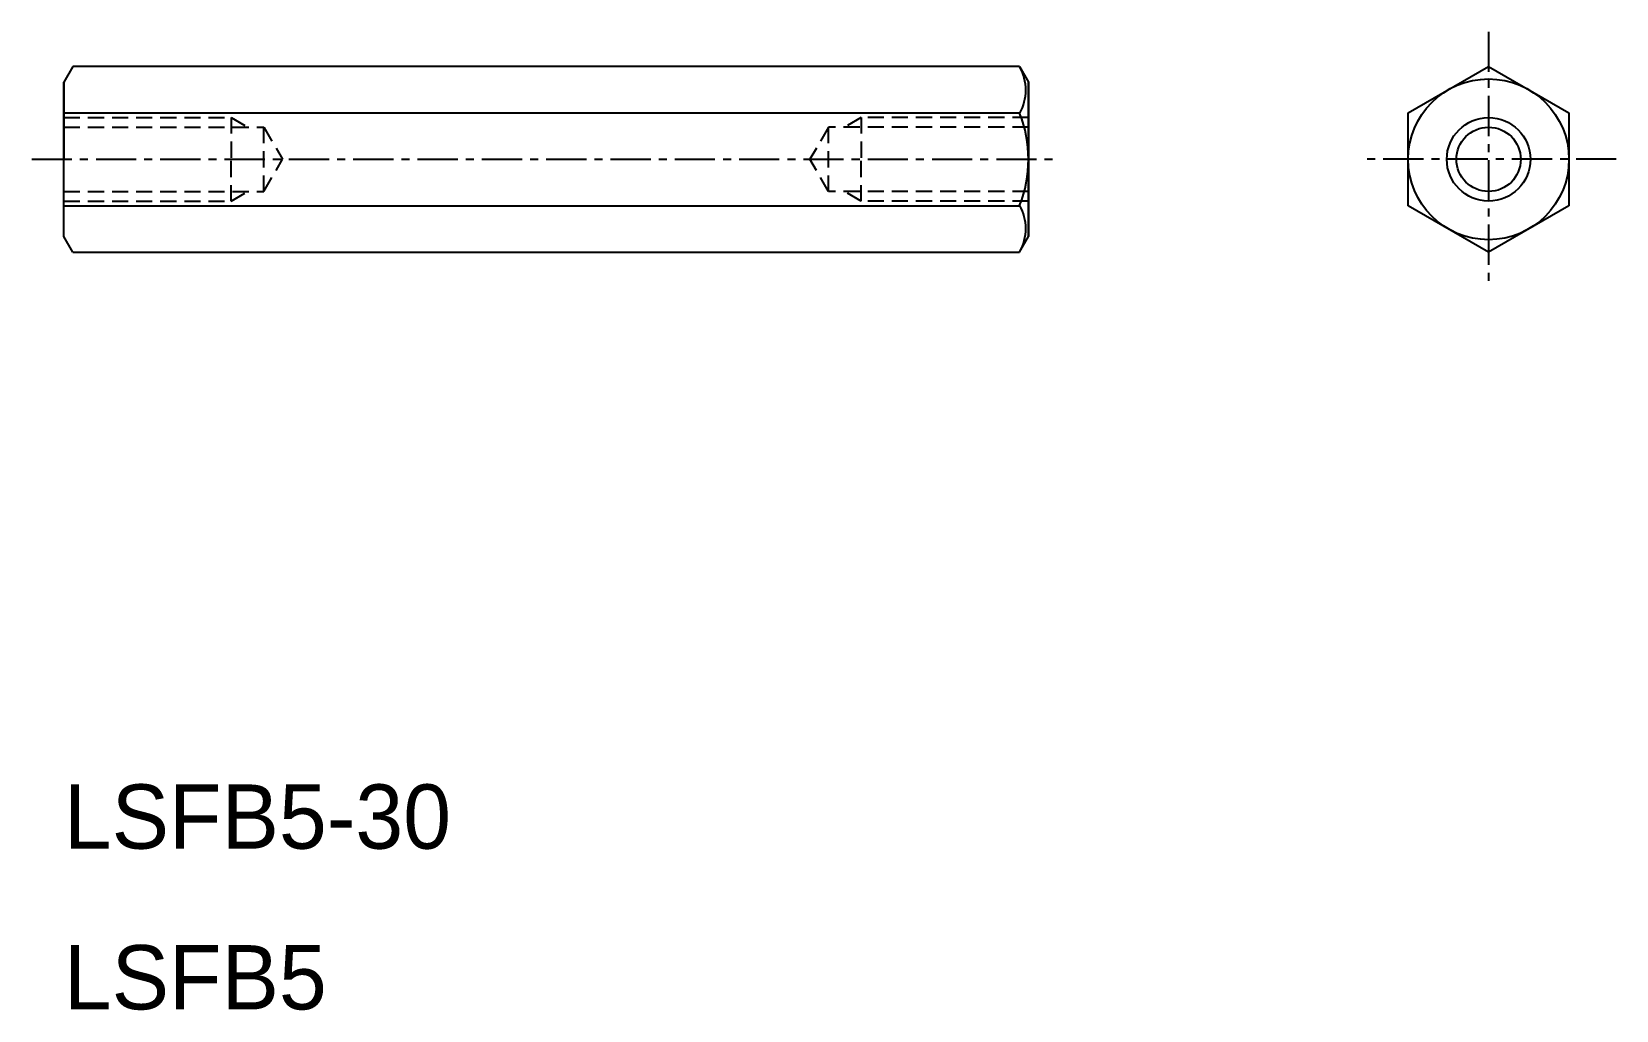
# Model space of a CAD drawing. Extents: x -54.6 to -5.3, y -86.9 to -56.5.
import ezdxf

# ---------------------------------------------------------------- set-up
doc = ezdxf.new("R2010")
doc.units = 0
doc.linetypes.add('CENTER', pattern=[2, 1.25, -0.25, 0.25, -0.25])
doc.linetypes.add('DASHED', pattern=[0.75, 0.5, -0.25])
doc.layers.get('0').update_dxf_attribs({"linetype": 'CONTINUOUS'})
doc.layers.add('CENTER', color=1, linetype='CENTER')

msp = doc.modelspace()

# ---------------------------------------------------------------- linework, layer by layer
at = {"color": 7, "linetype": 'CONTINUOUS'}
for p, q in [((-53.297, -57.58), (-53.579, -58.069)), ((-23.861, -57.58), (-53.297, -57.58)), ((-23.861, -57.58), (-23.579, -58.069)), ((-11.77, -59.023), (-9.27, -57.58)), ((-9.27, -57.58), (-6.77, -59.023)), ((-53.579, -62.864), (-53.579, -58.069)), ((-53.579, -58.069), (-53.579, -60.466)), ((-23.579, -58.069), (-23.579, -62.864)), ((-23.579, -58.069), (-23.579, -62.864)), ((-23.579, -62.864), (-23.579, -58.069)), ((-53.579, -59.023), (-23.856, -59.023)), ((-11.77, -61.91), (-11.77, -59.023)), ((-6.77, -59.023), (-6.77, -61.91)), ((-53.579, -59.268), (-53.579, -59.267)), ((-23.579, -59.268), (-23.579, -59.267)), ((-53.579, -60.466), (-53.579, -60.466)), ((-23.579, -60.466), (-23.579, -60.466)), ((-53.579, -61.91), (-23.856, -61.91)), ((-9.27, -63.353), (-11.77, -61.91)), ((-6.77, -61.91), (-9.27, -63.353)), ((-53.297, -63.353), (-53.579, -62.864)), ((-23.861, -63.353), (-23.579, -62.864)), ((-53.297, -63.353), (-23.861, -63.353))]:
    msp.add_line(p, q, dxfattribs=at)
at = {"color": 3, "linetype": 'DASHED'}
for p, q in [((-53.579, -59.166), (-48.379, -59.166)), ((-53.579, -59.466), (-47.356, -59.466)), ((-48.379, -59.166), (-47.859, -59.466)), ((-48.379, -59.166), (-48.379, -60.466)), ((-47.356, -59.466), (-46.779, -60.466)), ((-47.356, -61.466), (-47.356, -59.466)), ((-29.802, -59.466), (-30.379, -60.466)), ((-29.802, -61.466), (-29.802, -59.466)), ((-23.579, -59.466), (-29.802, -59.466)), ((-28.779, -59.166), (-29.299, -59.466)), ((-28.779, -59.166), (-28.779, -60.466)), ((-23.579, -59.166), (-28.779, -59.166)), ((-48.379, -61.766), (-48.379, -60.466)), ((-47.356, -61.466), (-46.779, -60.466)), ((-29.802, -61.466), (-30.379, -60.466)), ((-28.779, -61.766), (-28.779, -60.466)), ((-53.579, -61.466), (-47.356, -61.466)), ((-48.379, -61.766), (-47.859, -61.466)), ((-23.579, -61.466), (-29.802, -61.466)), ((-28.779, -61.766), (-29.299, -61.466)), ((-53.579, -61.766), (-48.379, -61.766)), ((-23.579, -61.766), (-28.779, -61.766))]:
    msp.add_line(p, q, dxfattribs=at)
at = {"color": 7, "linetype": 'CONTINUOUS'}
for radius in [2.5, 1]:
    msp.add_circle((-9.27, -60.466), radius, dxfattribs=at)
at = {"color": 3, "linetype": 'CONTINUOUS'}
msp.add_circle((-9.27, -60.466), 1.3, dxfattribs=at)
at = {"color": 7, "linetype": 'CONTINUOUS'}
for centre, radius, start, end in [((-25.098, -58.312), 1.437, 330, 30), ((-27.476, -60.466), 3.896, 338.3665, 21.6335), ((-25.098, -62.621), 1.437, 330, 30)]:
    msp.add_arc(centre, radius, start, end, dxfattribs=at)
at = {"layer": 'CENTER', "color": 1, "linetype": 'CENTER'}
for p, q in [((-9.27, -56.495), (-9.27, -64.438)), ((-54.579, -60.466), (-22.579, -60.466)), ((-5.298, -60.466), (-13.241, -60.466))]:
    msp.add_line(p, q, dxfattribs=at)

# ---------------------------------------------------------------- texts
at = {"color": 7, "linetype": 'CONTINUOUS'}
for s, p in [('LSFB5-30', (-53.579, -81.912)), ('LSFB5', (-53.579, -86.912))]:
    msp.add_text(s, height=2, dxfattribs=at).set_placement(p)

doc.saveas('drawing.dxf')
